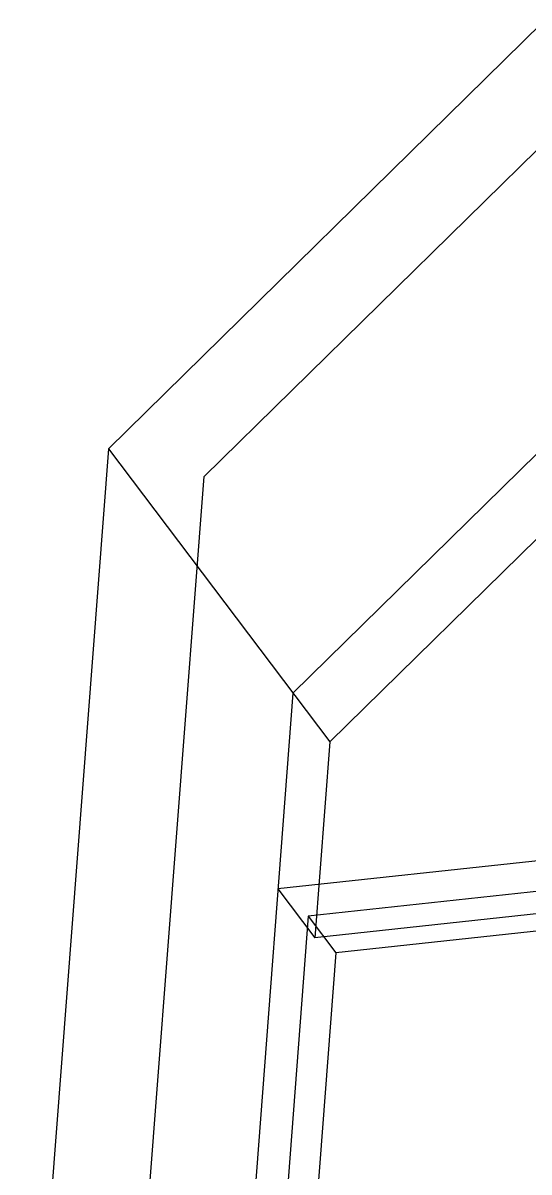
# Model space of a CAD drawing. Header units: millimetres. Extents: x 0 to 594, y 0 to 420.
# Drawn here: x 91.699 to 92.637, y 126.218 to 128.349 of the extents above; entities that cross this region are included whole.
import ezdxf

# ---------------------------------------------------------------- set-up
doc = ezdxf.new("R2010")
doc.units = ezdxf.units.MM
doc.header["$LTSCALE"] = 32.67
doc.layers.get('0').update_dxf_attribs({"linetype": 'CONTINUOUS'})

msp = doc.modelspace()

# ---------------------------------------------------------------- linework, layer by layer
at = {"color": 7, "linetype": 'CONTINUOUS'}
for p, q in [((92.6621, 128.3488), (91.858, 127.5593)), ((92.7245, 128.1845), (92.0351, 127.5076)), ((93.004, 127.8959), (92.1999, 127.1063)), ((93.0723, 127.8053), (92.2683, 127.0157)), ((91.858, 127.5593), (91.6995, 125.4866)), ((91.858, 127.5593), (92.2683, 127.0157)), ((91.8875, 125.5778), (92.0351, 127.5076)), ((92.1999, 127.1063), (92.0414, 125.0336)), ((92.2683, 127.0157), (92.2405, 126.6526)), ((92.6656, 126.7964), (92.1721, 126.7431)), ((92.1721, 126.7431), (92.2405, 126.6526)), ((92.6982, 126.7433), (92.2282, 126.6926)), ((92.2282, 126.6926), (92.1339, 125.4604)), ((92.2282, 126.6926), (92.2794, 126.6247)), ((92.734, 126.7058), (92.2405, 126.6526)), ((92.7495, 126.6754), (92.2794, 126.6247)), ((92.2794, 126.6247), (92.1852, 125.3924))]:
    msp.add_line(p, q, dxfattribs=at)

doc.saveas('drawing.dxf')
